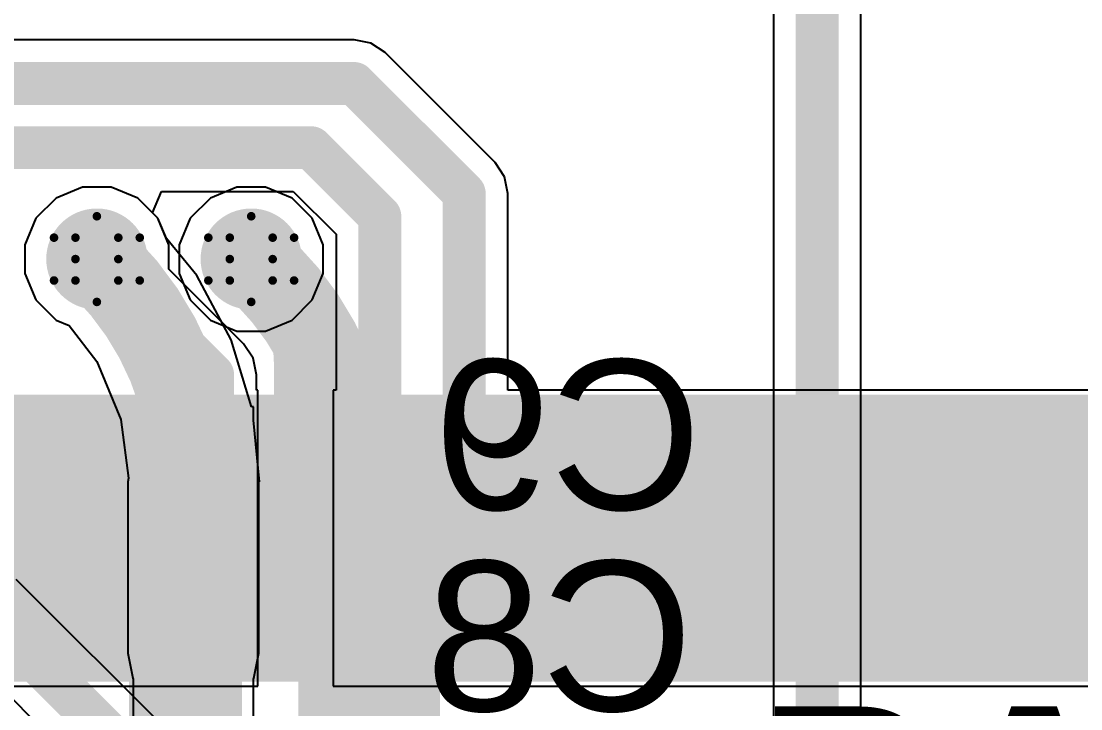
# Model space of a CAD drawing. Header units: inches. Extents: x -0.2 to 15.8, y 0 to 3.5.
# Drawn here: x 0.7223 to 0.9695, y 0.654 to 0.8145 of the extents above; entities that cross this region are included whole.
import ezdxf

# ---------------------------------------------------------------- set-up
doc = ezdxf.new("R2010")
doc.units = ezdxf.units.IN
doc.header["$MEASUREMENT"] = 0
for name, color, linetype in [('Bottom Layer', 5, 'Continuous'), ('Bottom Overlay', 54, 'Continuous'), ('Bottom Paste', 16, 'Continuous'), ('Bottom Solder', 6, 'Continuous'), ('Drill Drawing', 1, 'Continuous'), ('Signal_1', 16, 'Continuous'), ('Signal_2', 76, 'Continuous'), ('Top Layer', 1, 'Continuous'), ('Top Overlay', 2, 'Continuous'), ('Top Paste', 8, 'Continuous'), ('Top Solder', 216, 'Continuous'), ('Via Holes', 16, 'Continuous')]:
    doc.layers.add(name, color=color, linetype=linetype)
doc.styles.add('Arial', font='', dxfattribs={"height": 0.2})
doc.styles.add('Arial_Bold', font='', dxfattribs={"height": 0.2})
doc.styles.get('Arial').set_extended_font_data('Arial')
doc.styles.get('Arial_Bold').set_extended_font_data('Arial', bold=True)

msp = doc.modelspace()

# ---------------------------------------------------------------- hatches: boundary and pattern name
at = {"layer": 'Bottom Layer'}
h = msp.add_hatch(color=5, dxfattribs=at)
edge = h.paths.add_edge_path()
edge.add_arc((0.74, 0.759), 0.01181, 0, 360)
h = msp.add_hatch(color=5, dxfattribs=at)
edge = h.paths.add_edge_path()
edge.add_arc((0.776, 0.759), 0.01181, 0, 360)
for points in [[(0.7715, 0.7195), (0.7715, 0.6945), (0.7535, 0.6945), (0.7535, 0.7195)], [(0.8085, 0.7195), (0.8085, 0.6945), (0.7905, 0.6945), (0.7905, 0.7195)], [(0.787, 0.55), (0.82, 0.55), (0.82, 0.704), (0.787, 0.704)], [(0.7715, 0.6795), (0.7715, 0.6545), (0.7535, 0.6545), (0.7535, 0.6795)], [(0.8085, 0.6795), (0.8085, 0.6545), (0.7905, 0.6545), (0.7905, 0.6795)]]:
    msp.add_hatch(color=5, dxfattribs=at).paths.add_polyline_path(points)
at = {"layer": 'Bottom Paste'}
for points in [[(0.7715, 0.7195), (0.7715, 0.6945), (0.7535, 0.6945), (0.7535, 0.7195)], [(0.8085, 0.7195), (0.8085, 0.6945), (0.7905, 0.6945), (0.7905, 0.7195)], [(0.7715, 0.6795), (0.7715, 0.6545), (0.7535, 0.6545), (0.7535, 0.6795)], [(0.8085, 0.6795), (0.8085, 0.6545), (0.7905, 0.6545), (0.7905, 0.6795)]]:
    msp.add_hatch(color=16, dxfattribs=at).paths.add_polyline_path(points)
at = {"layer": 'Bottom Solder'}
for points in [[(0.77386, 0.72186), (0.77386, 0.69214), (0.75114, 0.69214), (0.75114, 0.72186)], [(0.81086, 0.72186), (0.81086, 0.69214), (0.78814, 0.69214), (0.78814, 0.72186)], [(0.77386, 0.68186), (0.77386, 0.65214), (0.75114, 0.65214), (0.75114, 0.68186)], [(0.81086, 0.68186), (0.81086, 0.65214), (0.78814, 0.65214), (0.78814, 0.68186)]]:
    msp.add_hatch(color=6, dxfattribs=at).paths.add_polyline_path(points)
at = {"layer": 'Signal_1'}
h = msp.add_hatch(color=16, dxfattribs=at)
edge = h.paths.add_edge_path()
edge.add_arc((0.74, 0.759), 0.01181, 0, 360)
h = msp.add_hatch(color=16, dxfattribs=at)
edge = h.paths.add_edge_path()
edge.add_arc((0.776, 0.759), 0.01181, 0, 360)
at = {"layer": 'Signal_2'}
h = msp.add_hatch(color=76, dxfattribs=at)
edge = h.paths.add_edge_path()
edge.add_arc((0.74, 0.759), 0.01181, 0, 360)
h = msp.add_hatch(color=76, dxfattribs=at)
edge = h.paths.add_edge_path()
edge.add_arc((0.776, 0.759), 0.01181, 0, 360)
at = {"layer": 'Top Layer'}
h = msp.add_hatch(color=1, dxfattribs=at)
edge = h.paths.add_edge_path()
edge.add_arc((0.74, 0.759), 0.01181, 0, 360)
h = msp.add_hatch(color=1, dxfattribs=at)
edge = h.paths.add_edge_path()
edge.add_arc((0.776, 0.759), 0.01181, 0, 360)
for points in [[(0.73317, 0.72338), (0.73317, 0.66432), (0.72135, 0.66432), (0.72135, 0.72338)], [(0.75285, 0.72338), (0.75285, 0.66432), (0.74104, 0.66432), (0.74104, 0.72338)], [(0.77254, 0.72338), (0.77254, 0.66432), (0.76073, 0.66432), (0.76073, 0.72338)], [(0.79222, 0.72338), (0.79222, 0.66432), (0.78041, 0.66432), (0.78041, 0.72338)], [(0.81191, 0.72338), (0.81191, 0.66432), (0.8001, 0.66432), (0.8001, 0.72338)], [(0.83159, 0.72338), (0.83159, 0.66432), (0.81978, 0.66432), (0.81978, 0.72338)], [(0.85128, 0.72338), (0.85128, 0.66432), (0.83947, 0.66432), (0.83947, 0.72338)], [(0.87096, 0.72338), (0.87096, 0.66432), (0.85915, 0.66432), (0.85915, 0.72338)], [(0.89065, 0.72338), (0.89065, 0.66432), (0.87884, 0.66432), (0.87884, 0.72338)], [(0.91033, 0.72338), (0.91033, 0.66432), (0.89852, 0.66432), (0.89852, 0.72338)], [(0.93002, 0.72338), (0.93002, 0.66432), (0.91821, 0.66432), (0.91821, 0.72338)], [(0.9497, 0.72338), (0.9497, 0.66432), (0.93789, 0.66432), (0.93789, 0.72338)], [(0.96939, 0.72338), (0.96939, 0.66432), (0.95758, 0.66432), (0.95758, 0.72338)]]:
    msp.add_hatch(color=1, dxfattribs=at).paths.add_polyline_path(points)
at = {"layer": 'Top Paste'}
for points in [[(0.73317, 0.72338), (0.73317, 0.66432), (0.72135, 0.66432), (0.72135, 0.72338)], [(0.75285, 0.72338), (0.75285, 0.66432), (0.74104, 0.66432), (0.74104, 0.72338)], [(0.77254, 0.72338), (0.77254, 0.66432), (0.76073, 0.66432), (0.76073, 0.72338)], [(0.79222, 0.72338), (0.79222, 0.66432), (0.78041, 0.66432), (0.78041, 0.72338)], [(0.81191, 0.72338), (0.81191, 0.66432), (0.8001, 0.66432), (0.8001, 0.72338)], [(0.83159, 0.72338), (0.83159, 0.66432), (0.81978, 0.66432), (0.81978, 0.72338)], [(0.85128, 0.72338), (0.85128, 0.66432), (0.83947, 0.66432), (0.83947, 0.72338)], [(0.87096, 0.72338), (0.87096, 0.66432), (0.85915, 0.66432), (0.85915, 0.72338)], [(0.89065, 0.72338), (0.89065, 0.66432), (0.87884, 0.66432), (0.87884, 0.72338)], [(0.91033, 0.72338), (0.91033, 0.66432), (0.89852, 0.66432), (0.89852, 0.72338)], [(0.93002, 0.72338), (0.93002, 0.66432), (0.91821, 0.66432), (0.91821, 0.72338)], [(0.9497, 0.72338), (0.9497, 0.66432), (0.93789, 0.66432), (0.93789, 0.72338)], [(0.96939, 0.72338), (0.96939, 0.66432), (0.95758, 0.66432), (0.95758, 0.72338)]]:
    msp.add_hatch(color=8, dxfattribs=at).paths.add_polyline_path(points)
at = {"layer": 'Top Solder'}
for points in [[(0.73717, 0.72738), (0.73717, 0.66032), (0.71735, 0.66032), (0.71735, 0.72738)], [(0.75685, 0.72738), (0.75685, 0.66032), (0.73704, 0.66032), (0.73704, 0.72738)], [(0.77654, 0.72738), (0.77654, 0.66032), (0.75673, 0.66032), (0.75673, 0.72738)], [(0.79622, 0.72738), (0.79622, 0.66032), (0.77641, 0.66032), (0.77641, 0.72738)], [(0.81591, 0.72738), (0.81591, 0.66032), (0.7961, 0.66032), (0.7961, 0.72738)], [(0.83559, 0.72738), (0.83559, 0.66032), (0.81578, 0.66032), (0.81578, 0.72738)], [(0.85528, 0.72738), (0.85528, 0.66032), (0.83547, 0.66032), (0.83547, 0.72738)], [(0.87496, 0.72738), (0.87496, 0.66032), (0.85515, 0.66032), (0.85515, 0.72738)], [(0.89465, 0.72738), (0.89465, 0.66032), (0.87484, 0.66032), (0.87484, 0.72738)], [(0.91433, 0.72738), (0.91433, 0.66032), (0.89452, 0.66032), (0.89452, 0.72738)], [(0.93402, 0.72738), (0.93402, 0.66032), (0.91421, 0.66032), (0.91421, 0.72738)], [(0.9537, 0.72738), (0.9537, 0.66032), (0.93389, 0.66032), (0.93389, 0.72738)], [(0.97339, 0.72738), (0.97339, 0.66032), (0.95358, 0.66032), (0.95358, 0.72738)]]:
    msp.add_hatch(color=216, dxfattribs=at).paths.add_polyline_path(points)
at = {"layer": 'Via Holes'}
h = msp.add_hatch(color=7, dxfattribs=at)
edge = h.paths.add_edge_path()
edge.add_arc((0.74, 0.759), 0.00591, 0, 360)
h = msp.add_hatch(color=7, dxfattribs=at)
edge = h.paths.add_edge_path()
edge.add_arc((0.776, 0.759), 0.00591, 0, 360)

# ---------------------------------------------------------------- linework, layer by layer
at = {"layer": 'Bottom Layer'}
for p, q in [((0.73666, 0.77581), (0.73048, 0.77325)), ((0.74334, 0.77581), (0.73666, 0.77581)), ((0.74952, 0.77325), (0.74334, 0.77581)), ((0.73048, 0.77325), (0.72575, 0.76852)), ((0.75425, 0.76852), (0.74952, 0.77325)), ((0.72575, 0.76852), (0.72319, 0.76234)), ((0.75621, 0.76379), (0.75425, 0.76852)), ((0.76332, 0.75513), (0.75621, 0.76379)), ((0.72319, 0.76234), (0.72319, 0.75566)), ((0.72319, 0.75566), (0.72575, 0.74948)), ((0.77132, 0.74015), (0.76332, 0.75513)), ((0.72575, 0.74948), (0.73048, 0.74475)), ((0.73048, 0.74475), (0.73351, 0.74349)), ((0.73351, 0.74349), (0.73995, 0.7351)), ((0.77607, 0.7245), (0.77132, 0.74015)), ((0.73995, 0.7351), (0.74557, 0.72155)), ((0.7765, 0.7245), (0.77607, 0.7245)), ((0.7765, 0.72139), (0.7765, 0.7245)), ((0.74557, 0.72155), (0.74737, 0.70783)), ((0.77792, 0.707), (0.7765, 0.72139)), ((0.74737, 0.70783), (0.74721, 0.707)), ((0.74721, 0.707), (0.74721, 0.667)), ((0.77779, 0.667), (0.77779, 0.707)), ((0.77779, 0.707), (0.77792, 0.707)), ((0.74721, 0.667), (0.74837, 0.66115)), ((0.77663, 0.66115), (0.77779, 0.667)), ((0.74837, 0.66115), (0.7485, 0.66095)), ((0.7485, 0.66095), (0.7485, 0.6495)), ((0.7765, 0.66095), (0.77663, 0.66115)), ((0.7765, 0.6495), (0.7765, 0.66095))]:
    msp.add_line(p, q, dxfattribs=at)
for points in [[(0.74, 0.759, 0.02, 0.02, 0), (0.74164, 0.75736, 0.02, 0.02, 0)], [(0.776, 0.759, 0.02, 0.02, 0), (0.77935, 0.75565, 0.02, 0.02, 0)], [(0.74164, 0.75736, 0.02, 0.02, -0.198912), (0.7625, 0.707, 0.02, 0.02, 0)], [(0.77935, 0.75565, 0.02, 0.02, -0.198912), (0.7995, 0.707, 0.02, 0.02, 0)], [(0.7625, 0.667, 0.02, 0.02, 0), (0.7625, 0.707, 0.02, 0.02, 0)]]:
    msp.add_lwpolyline(points, format="xyseb", dxfattribs=at)
for points in [[(0.735, 0.759, 0.01, 0.01, 1), (0.745, 0.759, 0.01, 0.01, 1)], [(0.771, 0.759, 0.01, 0.01, 1), (0.781, 0.759, 0.01, 0.01, 1)], [(0.73664, 0.75736, 0.01, 0.01, 1), (0.74664, 0.75736, 0.01, 0.01, 1)], [(0.73664, 0.75736, 0.01, 0.01, 1), (0.74664, 0.75736, 0.01, 0.01, 1)], [(0.77435, 0.75565, 0.01, 0.01, 1), (0.78435, 0.75565, 0.01, 0.01, 1)], [(0.77435, 0.75565, 0.01, 0.01, 1), (0.78435, 0.75565, 0.01, 0.01, 1)], [(0.7575, 0.707, 0.01, 0.01, 1), (0.7675, 0.707, 0.01, 0.01, 1)], [(0.7575, 0.707, 0.01, 0.01, 1), (0.7675, 0.707, 0.01, 0.01, 1)], [(0.7945, 0.707, 0.01, 0.01, 1), (0.8045, 0.707, 0.01, 0.01, 1)], [(0.7575, 0.667, 0.01, 0.01, 1), (0.7675, 0.667, 0.01, 0.01, 1)]]:
    msp.add_lwpolyline(points, format="xyseb", close=True, dxfattribs=at)
at = {"layer": 'Bottom Overlay'}
for points in [[(0.75, 0.723, 0.005, 0.005, 0), (0.77, 0.723, 0.005, 0.005, 0)], [(0.75, 0.691, 0.005, 0.005, 0), (0.75, 0.723, 0.005, 0.005, 0)], [(0.792, 0.723, 0.005, 0.005, 0), (0.812, 0.723, 0.005, 0.005, 0)], [(0.812, 0.691, 0.005, 0.005, 0), (0.812, 0.723, 0.005, 0.005, 0)], [(0.75, 0.691, 0.005, 0.005, 0), (0.77, 0.691, 0.005, 0.005, 0)], [(0.792, 0.691, 0.005, 0.005, 0), (0.812, 0.691, 0.005, 0.005, 0)], [(0.75, 0.651, 0.005, 0.005, 0), (0.75, 0.683, 0.005, 0.005, 0)], [(0.75, 0.683, 0.005, 0.005, 0), (0.77, 0.683, 0.005, 0.005, 0)], [(0.792, 0.683, 0.005, 0.005, 0), (0.812, 0.683, 0.005, 0.005, 0)], [(0.812, 0.651, 0.005, 0.005, 0), (0.812, 0.683, 0.005, 0.005, 0)]]:
    msp.add_lwpolyline(points, format="xyseb", dxfattribs=at)
for points in [[(0.74875, 0.723, 0.0025, 0.0025, 1), (0.75125, 0.723, 0.0025, 0.0025, 1)], [(0.74875, 0.723, 0.0025, 0.0025, 1), (0.75125, 0.723, 0.0025, 0.0025, 1)], [(0.76875, 0.723, 0.0025, 0.0025, 1), (0.77125, 0.723, 0.0025, 0.0025, 1)], [(0.79075, 0.723, 0.0025, 0.0025, 1), (0.79325, 0.723, 0.0025, 0.0025, 1)], [(0.81075, 0.723, 0.0025, 0.0025, 1), (0.81325, 0.723, 0.0025, 0.0025, 1)], [(0.81075, 0.723, 0.0025, 0.0025, 1), (0.81325, 0.723, 0.0025, 0.0025, 1)], [(0.74875, 0.691, 0.0025, 0.0025, 1), (0.75125, 0.691, 0.0025, 0.0025, 1)], [(0.74875, 0.691, 0.0025, 0.0025, 1), (0.75125, 0.691, 0.0025, 0.0025, 1)], [(0.76875, 0.691, 0.0025, 0.0025, 1), (0.77125, 0.691, 0.0025, 0.0025, 1)], [(0.79075, 0.691, 0.0025, 0.0025, 1), (0.79325, 0.691, 0.0025, 0.0025, 1)], [(0.81075, 0.691, 0.0025, 0.0025, 1), (0.81325, 0.691, 0.0025, 0.0025, 1)], [(0.81075, 0.691, 0.0025, 0.0025, 1), (0.81325, 0.691, 0.0025, 0.0025, 1)], [(0.74875, 0.683, 0.0025, 0.0025, 1), (0.75125, 0.683, 0.0025, 0.0025, 1)], [(0.74875, 0.683, 0.0025, 0.0025, 1), (0.75125, 0.683, 0.0025, 0.0025, 1)], [(0.76875, 0.683, 0.0025, 0.0025, 1), (0.77125, 0.683, 0.0025, 0.0025, 1)], [(0.79075, 0.683, 0.0025, 0.0025, 1), (0.79325, 0.683, 0.0025, 0.0025, 1)], [(0.81075, 0.683, 0.0025, 0.0025, 1), (0.81325, 0.683, 0.0025, 0.0025, 1)], [(0.81075, 0.683, 0.0025, 0.0025, 1), (0.81325, 0.683, 0.0025, 0.0025, 1)]]:
    msp.add_lwpolyline(points, format="xyseb", close=True, dxfattribs=at)
at = {"layer": 'Drill Drawing'}
for points in [[(0.735, 0.764, 0.002, 0.002, 0), (0.74, 0.769, 0.002, 0.002, 0)], [(0.74, 0.769, 0.002, 0.002, 0), (0.745, 0.764, 0.002, 0.002, 0)], [(0.771, 0.764, 0.002, 0.002, 0), (0.776, 0.769, 0.002, 0.002, 0)], [(0.776, 0.769, 0.002, 0.002, 0), (0.781, 0.764, 0.002, 0.002, 0)], [(0.73, 0.764, 0.002, 0.002, 0), (0.735, 0.759, 0.002, 0.002, 0)], [(0.73, 0.764, 0.002, 0.002, 0), (0.735, 0.764, 0.002, 0.002, 0)], [(0.745, 0.764, 0.002, 0.002, 0), (0.75, 0.764, 0.002, 0.002, 0)], [(0.745, 0.759, 0.002, 0.002, 0), (0.75, 0.764, 0.002, 0.002, 0)], [(0.766, 0.764, 0.002, 0.002, 0), (0.771, 0.759, 0.002, 0.002, 0)], [(0.766, 0.764, 0.002, 0.002, 0), (0.771, 0.764, 0.002, 0.002, 0)], [(0.781, 0.764, 0.002, 0.002, 0), (0.786, 0.764, 0.002, 0.002, 0)], [(0.781, 0.759, 0.002, 0.002, 0), (0.786, 0.764, 0.002, 0.002, 0)], [(0.73, 0.754, 0.002, 0.002, 0), (0.735, 0.759, 0.002, 0.002, 0)], [(0.745, 0.759, 0.002, 0.002, 0), (0.75, 0.754, 0.002, 0.002, 0)], [(0.766, 0.754, 0.002, 0.002, 0), (0.771, 0.759, 0.002, 0.002, 0)], [(0.781, 0.759, 0.002, 0.002, 0), (0.786, 0.754, 0.002, 0.002, 0)], [(0.73, 0.754, 0.002, 0.002, 0), (0.735, 0.754, 0.002, 0.002, 0)], [(0.735, 0.754, 0.002, 0.002, 0), (0.74, 0.749, 0.002, 0.002, 0)], [(0.74, 0.749, 0.002, 0.002, 0), (0.745, 0.754, 0.002, 0.002, 0)], [(0.745, 0.754, 0.002, 0.002, 0), (0.75, 0.754, 0.002, 0.002, 0)], [(0.766, 0.754, 0.002, 0.002, 0), (0.771, 0.754, 0.002, 0.002, 0)], [(0.771, 0.754, 0.002, 0.002, 0), (0.776, 0.749, 0.002, 0.002, 0)], [(0.776, 0.749, 0.002, 0.002, 0), (0.781, 0.754, 0.002, 0.002, 0)], [(0.781, 0.754, 0.002, 0.002, 0), (0.786, 0.754, 0.002, 0.002, 0)]]:
    msp.add_lwpolyline(points, format="xyseb", dxfattribs=at)
for points in [[(0.7395, 0.769, 0.001, 0.001, 1), (0.7405, 0.769, 0.001, 0.001, 1)], [(0.7395, 0.769, 0.001, 0.001, 1), (0.7405, 0.769, 0.001, 0.001, 1)], [(0.7755, 0.769, 0.001, 0.001, 1), (0.7765, 0.769, 0.001, 0.001, 1)], [(0.7755, 0.769, 0.001, 0.001, 1), (0.7765, 0.769, 0.001, 0.001, 1)], [(0.7295, 0.764, 0.001, 0.001, 1), (0.7305, 0.764, 0.001, 0.001, 1)], [(0.7295, 0.764, 0.001, 0.001, 1), (0.7305, 0.764, 0.001, 0.001, 1)], [(0.7345, 0.764, 0.001, 0.001, 1), (0.7355, 0.764, 0.001, 0.001, 1)], [(0.7345, 0.764, 0.001, 0.001, 1), (0.7355, 0.764, 0.001, 0.001, 1)], [(0.7445, 0.764, 0.001, 0.001, 1), (0.7455, 0.764, 0.001, 0.001, 1)], [(0.7445, 0.764, 0.001, 0.001, 1), (0.7455, 0.764, 0.001, 0.001, 1)], [(0.7495, 0.764, 0.001, 0.001, 1), (0.7505, 0.764, 0.001, 0.001, 1)], [(0.7495, 0.764, 0.001, 0.001, 1), (0.7505, 0.764, 0.001, 0.001, 1)], [(0.7655, 0.764, 0.001, 0.001, 1), (0.7665, 0.764, 0.001, 0.001, 1)], [(0.7655, 0.764, 0.001, 0.001, 1), (0.7665, 0.764, 0.001, 0.001, 1)], [(0.7705, 0.764, 0.001, 0.001, 1), (0.7715, 0.764, 0.001, 0.001, 1)], [(0.7705, 0.764, 0.001, 0.001, 1), (0.7715, 0.764, 0.001, 0.001, 1)], [(0.7805, 0.764, 0.001, 0.001, 1), (0.7815, 0.764, 0.001, 0.001, 1)], [(0.7805, 0.764, 0.001, 0.001, 1), (0.7815, 0.764, 0.001, 0.001, 1)], [(0.7855, 0.764, 0.001, 0.001, 1), (0.7865, 0.764, 0.001, 0.001, 1)], [(0.7855, 0.764, 0.001, 0.001, 1), (0.7865, 0.764, 0.001, 0.001, 1)], [(0.7345, 0.759, 0.001, 0.001, 1), (0.7355, 0.759, 0.001, 0.001, 1)], [(0.7345, 0.759, 0.001, 0.001, 1), (0.7355, 0.759, 0.001, 0.001, 1)], [(0.7445, 0.759, 0.001, 0.001, 1), (0.7455, 0.759, 0.001, 0.001, 1)], [(0.7445, 0.759, 0.001, 0.001, 1), (0.7455, 0.759, 0.001, 0.001, 1)], [(0.7705, 0.759, 0.001, 0.001, 1), (0.7715, 0.759, 0.001, 0.001, 1)], [(0.7705, 0.759, 0.001, 0.001, 1), (0.7715, 0.759, 0.001, 0.001, 1)], [(0.7805, 0.759, 0.001, 0.001, 1), (0.7815, 0.759, 0.001, 0.001, 1)], [(0.7805, 0.759, 0.001, 0.001, 1), (0.7815, 0.759, 0.001, 0.001, 1)], [(0.7295, 0.754, 0.001, 0.001, 1), (0.7305, 0.754, 0.001, 0.001, 1)], [(0.7295, 0.754, 0.001, 0.001, 1), (0.7305, 0.754, 0.001, 0.001, 1)], [(0.7345, 0.754, 0.001, 0.001, 1), (0.7355, 0.754, 0.001, 0.001, 1)], [(0.7345, 0.754, 0.001, 0.001, 1), (0.7355, 0.754, 0.001, 0.001, 1)], [(0.7445, 0.754, 0.001, 0.001, 1), (0.7455, 0.754, 0.001, 0.001, 1)], [(0.7445, 0.754, 0.001, 0.001, 1), (0.7455, 0.754, 0.001, 0.001, 1)], [(0.7495, 0.754, 0.001, 0.001, 1), (0.7505, 0.754, 0.001, 0.001, 1)], [(0.7495, 0.754, 0.001, 0.001, 1), (0.7505, 0.754, 0.001, 0.001, 1)], [(0.7655, 0.754, 0.001, 0.001, 1), (0.7665, 0.754, 0.001, 0.001, 1)], [(0.7655, 0.754, 0.001, 0.001, 1), (0.7665, 0.754, 0.001, 0.001, 1)], [(0.7705, 0.754, 0.001, 0.001, 1), (0.7715, 0.754, 0.001, 0.001, 1)], [(0.7705, 0.754, 0.001, 0.001, 1), (0.7715, 0.754, 0.001, 0.001, 1)], [(0.7805, 0.754, 0.001, 0.001, 1), (0.7815, 0.754, 0.001, 0.001, 1)], [(0.7805, 0.754, 0.001, 0.001, 1), (0.7815, 0.754, 0.001, 0.001, 1)], [(0.7855, 0.754, 0.001, 0.001, 1), (0.7865, 0.754, 0.001, 0.001, 1)], [(0.7855, 0.754, 0.001, 0.001, 1), (0.7865, 0.754, 0.001, 0.001, 1)], [(0.7395, 0.749, 0.001, 0.001, 1), (0.7405, 0.749, 0.001, 0.001, 1)], [(0.7395, 0.749, 0.001, 0.001, 1), (0.7405, 0.749, 0.001, 0.001, 1)], [(0.7755, 0.749, 0.001, 0.001, 1), (0.7765, 0.749, 0.001, 0.001, 1)], [(0.7755, 0.749, 0.001, 0.001, 1), (0.7765, 0.749, 0.001, 0.001, 1)]]:
    msp.add_lwpolyline(points, format="xyseb", close=True, dxfattribs=at)
at = {"layer": 'Signal_1'}
for p, q in [((0.77266, 0.77581), (0.76648, 0.77325)), ((0.77934, 0.77581), (0.77266, 0.77581)), ((0.78552, 0.77325), (0.77934, 0.77581)), ((0.76648, 0.77325), (0.76175, 0.76852)), ((0.79025, 0.76852), (0.78552, 0.77325)), ((0.76175, 0.76852), (0.75919, 0.76234)), ((0.79281, 0.76234), (0.79025, 0.76852)), ((0.75919, 0.76234), (0.75919, 0.75566)), ((0.79281, 0.75566), (0.79281, 0.76234)), ((0.75919, 0.75566), (0.76175, 0.74948)), ((0.79025, 0.74948), (0.79281, 0.75566)), ((0.76175, 0.74948), (0.76648, 0.74475)), ((0.78552, 0.74475), (0.79025, 0.74948)), ((0.76648, 0.74475), (0.77266, 0.74219)), ((0.77934, 0.74219), (0.78552, 0.74475)), ((0.77266, 0.74219), (0.77934, 0.74219)), ((0.76261, 0.64281), (0.7212, 0.68422)), ((0.70379, 0.67279), (0.74819, 0.62839))]:
    msp.add_line(p, q, dxfattribs=at)
msp.add_lwpolyline([(0.711, 0.68, 0.01, 0.01, 0), (0.765, 0.626, 0.01, 0.01, 0)], format="xyseb", dxfattribs=at)
at = {"layer": 'Signal_2'}
for p, q in [((0.8978, 0.82842), (0.8978, 0.64223)), ((0.9182, 0.294), (0.9182, 0.82842)), ((0.77266, 0.77581), (0.76648, 0.77325)), ((0.77934, 0.77581), (0.77266, 0.77581)), ((0.78552, 0.77325), (0.77934, 0.77581)), ((0.76648, 0.77325), (0.76175, 0.76852)), ((0.79025, 0.76852), (0.78552, 0.77325)), ((0.76175, 0.76852), (0.75919, 0.76234)), ((0.79281, 0.76234), (0.79025, 0.76852)), ((0.75919, 0.76234), (0.75919, 0.75566)), ((0.79281, 0.75566), (0.79281, 0.76234)), ((0.75919, 0.75566), (0.76175, 0.74948)), ((0.79025, 0.74948), (0.79281, 0.75566)), ((0.76175, 0.74948), (0.76648, 0.74475)), ((0.78552, 0.74475), (0.79025, 0.74948)), ((0.76648, 0.74475), (0.77266, 0.74219)), ((0.77934, 0.74219), (0.78552, 0.74475)), ((0.77266, 0.74219), (0.77934, 0.74219))]:
    msp.add_line(p, q, dxfattribs=at)
msp.add_lwpolyline([(0.908, 0.294, 0.01, 0.01, 0), (0.908, 0.842, 0.01, 0.01, 0)], format="xyseb", dxfattribs=at)
at = {"layer": 'Top Layer'}
for p, q in [((0.8, 0.8102), (0.59579, 0.8102)), ((0.8039, 0.80942), (0.8, 0.8102)), ((0.80721, 0.80721), (0.8039, 0.80942)), ((0.8329, 0.78152), (0.80721, 0.80721)), ((0.83511, 0.77822), (0.8329, 0.78152)), ((0.83588, 0.77431), (0.83511, 0.77822)), ((0.75297, 0.7698), (0.75504, 0.7748)), ((0.75504, 0.7748), (0.78578, 0.7748)), ((0.78578, 0.7748), (0.7958, 0.76478)), ((0.83588, 0.72838), (0.83588, 0.77431)), ((0.75425, 0.76852), (0.75297, 0.7698)), ((0.75681, 0.76234), (0.75425, 0.76852)), ((0.7958, 0.76478), (0.7958, 0.72838)), ((0.75681, 0.75661), (0.75681, 0.76234)), ((0.77421, 0.73921), (0.75681, 0.75661)), ((0.77642, 0.7359), (0.77421, 0.73921)), ((0.7772, 0.732), (0.77642, 0.7359)), ((0.7772, 0.72838), (0.7772, 0.732)), ((0.77754, 0.72838), (0.7772, 0.72838)), ((0.77754, 0.65932), (0.77754, 0.72838)), ((0.7958, 0.72838), (0.7951, 0.72838)), ((0.7951, 0.72838), (0.7951, 0.65932)), ((1.05313, 0.72838), (0.83588, 0.72838)), ((0.64081, 0.65932), (0.77754, 0.65932)), ((0.7951, 0.65932), (1.05313, 0.65932))]:
    msp.add_line(p, q, dxfattribs=at)
for points in [[(0.59579, 0.8, 0.01, 0.01, 0), (0.8, 0.8, 0.01, 0.01, 0)], [(0.8, 0.8, 0.01, 0.01, 0), (0.82569, 0.77431, 0.01, 0.01, 0)], [(0.602, 0.785, 0.01, 0.01, 0), (0.79, 0.785, 0.01, 0.01, 0)], [(0.79, 0.785, 0.01, 0.01, 0), (0.806, 0.769, 0.01, 0.01, 0)], [(0.82569, 0.69385, 0.01, 0.01, 0), (0.82569, 0.77431, 0.01, 0.01, 0)], [(0.806, 0.69385, 0.01, 0.01, 0), (0.806, 0.769, 0.01, 0.01, 0)], [(0.74, 0.759, 0.01, 0.01, 0), (0.767, 0.732, 0.01, 0.01, 0)], [(0.776, 0.759, 0.01, 0.01, -0.198912), (0.78632, 0.7341, 0.01, 0.01, 0)], [(0.78632, 0.7341, 0.01, 0.01, 0), (0.78632, 0.72794, 0.01, 0.01, 0)], [(0.767, 0.69422, 0.01, 0.01, 0), (0.767, 0.732, 0.01, 0.01, 0)], [(0.78632, 0.69385, 0.01, 0.01, 0), (0.78632, 0.72794, 0.01, 0.01, 0)], [(0.76573, 0.69476, 0.01, 0.01, 0), (0.76663, 0.69385, 0.01, 0.01, 0)], [(0.76663, 0.69385, 0.01, 0.01, 0), (0.767, 0.69422, 0.01, 0.01, 0)]]:
    msp.add_lwpolyline(points, format="xyseb", dxfattribs=at)
for points in [[(0.7975, 0.8, 0.005, 0.005, 1), (0.8025, 0.8, 0.005, 0.005, 1)], [(0.7975, 0.8, 0.005, 0.005, 1), (0.8025, 0.8, 0.005, 0.005, 1)], [(0.7875, 0.785, 0.005, 0.005, 1), (0.7925, 0.785, 0.005, 0.005, 1)], [(0.7875, 0.785, 0.005, 0.005, 1), (0.7925, 0.785, 0.005, 0.005, 1)], [(0.82319, 0.77431, 0.005, 0.005, 1), (0.82819, 0.77431, 0.005, 0.005, 1)], [(0.82319, 0.77431, 0.005, 0.005, 1), (0.82819, 0.77431, 0.005, 0.005, 1)], [(0.8035, 0.769, 0.005, 0.005, 1), (0.8085, 0.769, 0.005, 0.005, 1)], [(0.8035, 0.769, 0.005, 0.005, 1), (0.8085, 0.769, 0.005, 0.005, 1)], [(0.7375, 0.759, 0.005, 0.005, 1), (0.7425, 0.759, 0.005, 0.005, 1)], [(0.7735, 0.759, 0.005, 0.005, 1), (0.7785, 0.759, 0.005, 0.005, 1)], [(0.78382, 0.7341, 0.005, 0.005, 1), (0.78882, 0.7341, 0.005, 0.005, 1)], [(0.78382, 0.7341, 0.005, 0.005, 1), (0.78882, 0.7341, 0.005, 0.005, 1)], [(0.7645, 0.732, 0.005, 0.005, 1), (0.7695, 0.732, 0.005, 0.005, 1)], [(0.7645, 0.732, 0.005, 0.005, 1), (0.7695, 0.732, 0.005, 0.005, 1)], [(0.78382, 0.72794, 0.005, 0.005, 1), (0.78882, 0.72794, 0.005, 0.005, 1)], [(0.78382, 0.72794, 0.005, 0.005, 1), (0.78882, 0.72794, 0.005, 0.005, 1)], [(0.76323, 0.69476, 0.005, 0.005, 1), (0.76823, 0.69476, 0.005, 0.005, 1)], [(0.76413, 0.69385, 0.005, 0.005, 1), (0.76913, 0.69385, 0.005, 0.005, 1)], [(0.76413, 0.69385, 0.005, 0.005, 1), (0.76913, 0.69385, 0.005, 0.005, 1)], [(0.7645, 0.69422, 0.005, 0.005, 1), (0.7695, 0.69422, 0.005, 0.005, 1)], [(0.7645, 0.69422, 0.005, 0.005, 1), (0.7695, 0.69422, 0.005, 0.005, 1)], [(0.78382, 0.69385, 0.005, 0.005, 1), (0.78882, 0.69385, 0.005, 0.005, 1)], [(0.8035, 0.69385, 0.005, 0.005, 1), (0.8085, 0.69385, 0.005, 0.005, 1)], [(0.82319, 0.69385, 0.005, 0.005, 1), (0.82819, 0.69385, 0.005, 0.005, 1)]]:
    msp.add_lwpolyline(points, format="xyseb", close=True, dxfattribs=at)

# ---------------------------------------------------------------- texts
at = {"layer": 'Bottom Overlay', "style": 'Arial', "text_generation_flag": 2}
for s, p in [('C9', (0.88116, 0.70051)), ('C8', (0.87916, 0.65351))]:
    msp.add_text(s, height=0.035, dxfattribs=at).set_placement(p)
at = {"layer": 'Top Overlay', "style": 'Arial_Bold'}
msp.add_text('PALM_LED', height=0.045, rotation=360, dxfattribs=at).set_placement((0.894, 0.60955))

doc.saveas('drawing.dxf')
